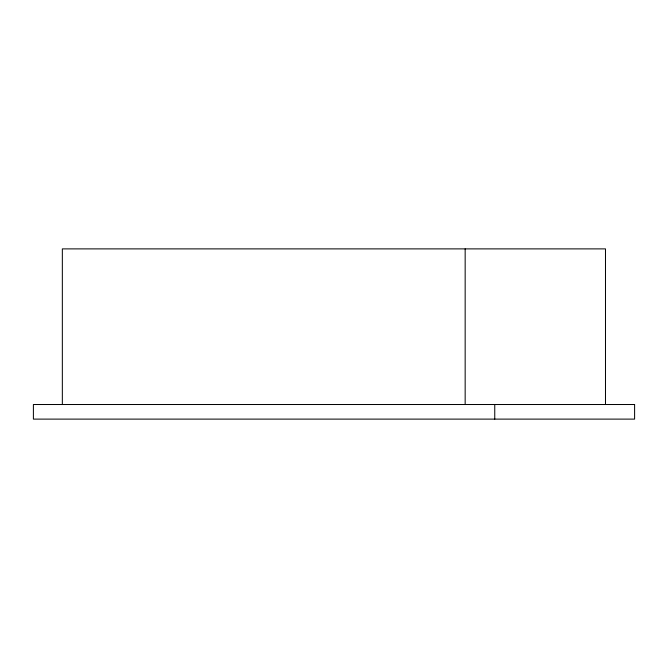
<?xml version="1.0" encoding="UTF-8"?>
<svg xmlns="http://www.w3.org/2000/svg" width="668" height="668" viewBox="0 0 668 668"><rect width="100%" height="100%" fill="white"/><g stroke="black" fill="none" stroke-linecap="round" stroke-linejoin="round"><path stroke-width="1" d="M605.484 404.516L605.484 248.888L62.341 248.888L62.341 404.516M494.754 404.516L494.754 419.112M465.162 248.888L465.162 404.516M634.6 404.516L33.4 404.516L33.4 419.112L634.6 419.112L634.6 404.516"/></g></svg>
